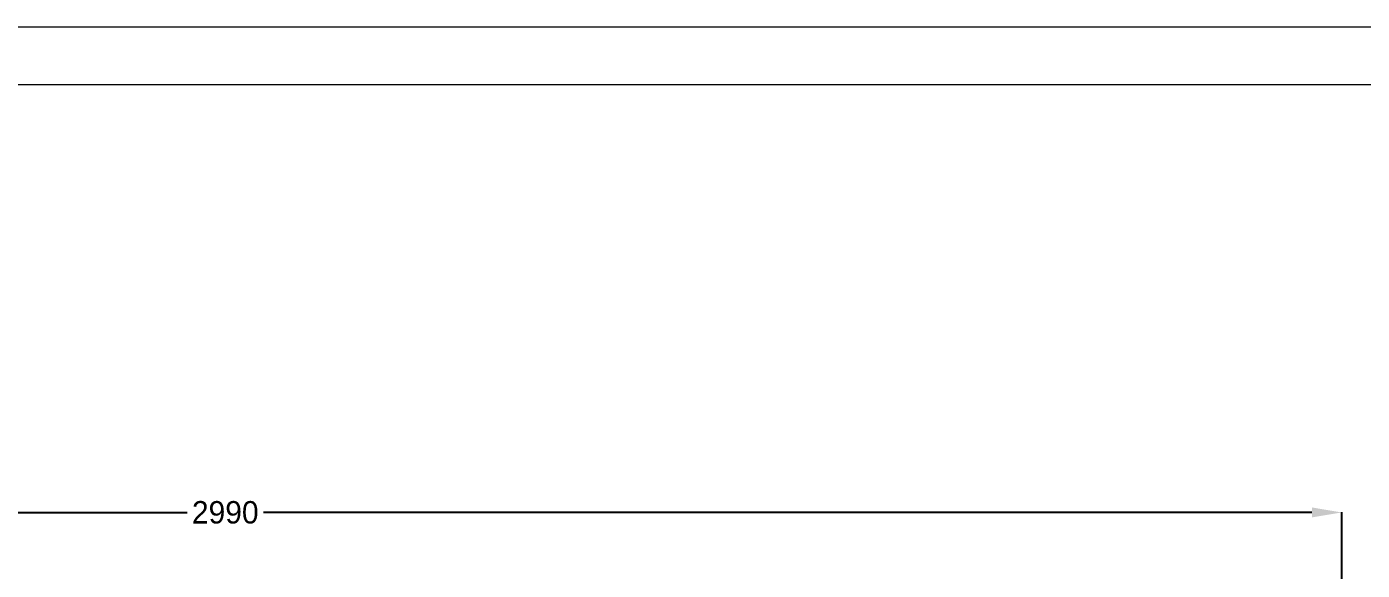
# Model space of a CAD drawing. Header units: millimetres. Extents: x -2916 to 2490, y 92 to 4100.
# Drawn here: x -1128 to 660, y 3372 to 4100 of the extents above; entities that cross this region are included whole.
import ezdxf

# ---------------------------------------------------------------- set-up
doc = ezdxf.new("R2010")
doc.units = ezdxf.units.MM
doc.header["$PDSIZE"] = -1
doc.layers.add('DIMS', color=1, linetype='Continuous')
doc.layers.add('tabelka', color=155, linetype='Continuous')
doc.styles.get("Standard").update_dxf_attribs({"font": 'Gothic.ttf'})
doc.dimstyles.new('ISO-25', dxfattribs={"dimtxt": 2.5, "dimasz": 2.5, "dimexe": 1.25, "dimexo": 0.625, "dimtad": 1, "dimtxsty": 'Standard', "dimcen": 2.5, "dimadec": 0, "dimazin": 0, "dimtfac": 1, "dimtmove": 0, "dimatfit": 3, "dimfxl": 1, "dimarcsym": 0})

# ---------------------------------------------------------------- blocks, each defined once
blk = doc.blocks.new('*D78')
at = {"layer": 'Defpoints', "color": 0}
for p in [(632.9, 3449.5), (-2357.1, 3053.6), (632.9, 3054.1)]:
    blk.add_point(p, dxfattribs=at)
at = {"layer": 'DIMS', "color": 0, "lineweight": -2}
for p, q in [((-2357.1, 3054.1), (-2357.1, 3450)), ((-2317.1, 3449.5), (-913.1, 3449.5)), ((592.9, 3449.5), (-811.1, 3449.5)), ((632.9, 3054.6), (632.9, 3450))]:
    blk.add_line(p, q, dxfattribs=at)
at = {"layer": 'DIMS', "color": 0}
for points in [[(-2317.1, 3456.2), (-2317.1, 3442.9), (-2357.1, 3449.5)], [(592.9, 3442.9), (592.9, 3456.2), (632.9, 3449.5)]]:
    blk.add_solid(points, dxfattribs=at)
at = {"layer": 'DIMS', "color": 0, "insert": (-862.1, 3449.5), "char_height": 30, "attachment_point": 5}
blk.add_mtext('2990', dxfattribs=at)

msp = doc.modelspace()

# ---------------------------------------------------------------- linework, layer by layer
at = {"layer": 'tabelka', "lineweight": 5}
for points in [[(-2916.4, 4099.5), (2490, 4099.5), (2490, 91.9), (-2916.4, 91.9)], [(-2839, 4022.1), (2412.6, 4022.1), (2412.6, 169.3), (-2839, 169.3)]]:
    msp.add_lwpolyline(points, close=True, dxfattribs=at)

# ---------------------------------------------------------------- dimensions: what is measured, and where the dimension line sits
at = {"layer": 'DIMS'}
dim = msp.add_linear_dim(base=(632.9, 3449.5), p1=(-2357.1, 3053.6), p2=(632.9, 3054.1), dimstyle='ISO-25', override={"dimscale": 1, "dimtxt": 30, "dimasz": 40, "dimexe": 0.5, "dimexo": 0.5, "dimgap": 6, "dimtad": 0, "dimtih": 1, "dimtoh": 1, "dimdec": 0, "dimlfac": 1, "dimzin": 0, "dimadec": 2, "dimtfac": 2, "dimtdec": 1, "dimtzin": 0}, dxfattribs=at)
dim.commit()
dim.dimension.update_dxf_attribs({"geometry": '*D78', "text_midpoint": (-862.1, 3449.5)})

doc.saveas('drawing.dxf')
